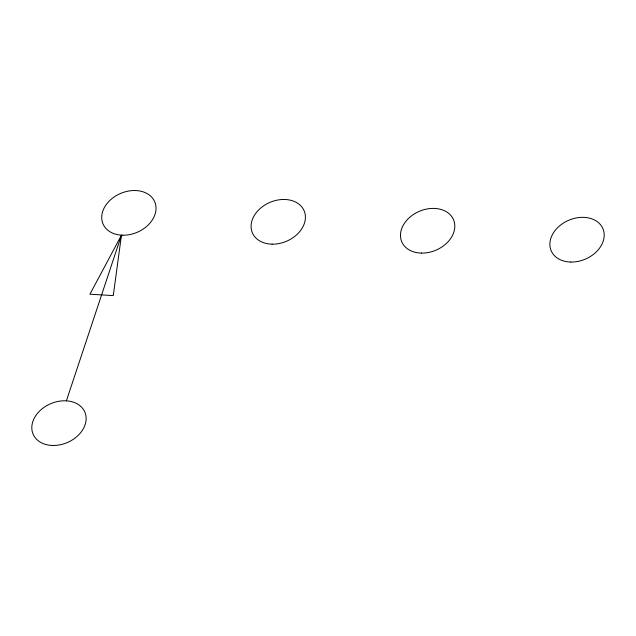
<?xml version="1.0" encoding="UTF-8"?>
<svg xmlns="http://www.w3.org/2000/svg" width="636" height="636" viewBox="0 0 636 636"><rect width="100%" height="100%" fill="white"/><g stroke="black" fill="none" stroke-linecap="round" stroke-linejoin="round"><path stroke-width="0.95" d="M121.46 235.169L113.272 295.605L89.93 294.206L121.46 235.169L66.383 400.831M52.812 445.478A28.135 21.139 -23.1 0 0 84.97 412.39A28.135 21.139 -23.1 0 0 39.13 411.524A28.135 21.139 -23.1 0 0 52.812 445.478M122.708 235.217A28.135 21.139 -23.1 0 0 154.874 202.129A28.135 21.139 -23.1 0 0 109.034 201.262A28.135 21.139 -23.1 0 0 122.708 235.217M272.097 244.16A28.135 21.139 -23.1 0 0 304.254 211.073A28.135 21.139 -23.1 0 0 258.415 210.198A28.135 21.139 -23.1 0 0 272.097 244.16M421.477 253.104A28.135 21.139 -23.1 0 0 453.643 220.016A28.135 21.139 -23.1 0 0 407.803 219.142A28.135 21.139 -23.1 0 0 421.477 253.104M570.866 262.048A28.135 21.139 -23.1 0 0 603.031 228.952A28.135 21.139 -23.1 0 0 557.192 228.085A28.135 21.139 -23.1 0 0 570.866 262.048"/></g></svg>
